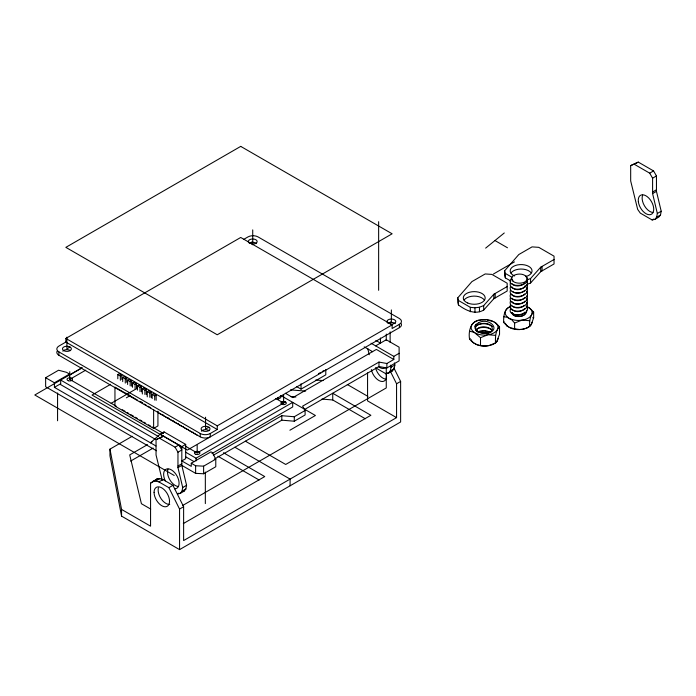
<?xml version="1.0" encoding="UTF-8"?>
<svg xmlns="http://www.w3.org/2000/svg" width="696" height="696" viewBox="0 0 696 696"><rect width="100%" height="100%" fill="white"/><g stroke="black" fill="none" stroke-linecap="round" stroke-linejoin="round"><path stroke-width="1.04" d="M156.043 439.637L163.664 436.14L156.043 439.637L156.043 454.967L162.255 480.266M457.742 297.871L457.742 302.334L458.473 304.952C465.676 310.32 475.037 315.166 483.703 310.051L493.821 298.732L507.175 291.024L507.175 283.22L491.907 274.407L485.182 273.954L471.914 281.61L457.742 297.871L458.473 300.489L458.473 304.952M470.313 311.791L470.313 307.319L458.473 300.489M474.968 312.278L474.968 307.806L479.457 307.24L483.703 305.579L493.821 294.269L507.175 286.561M479.457 311.704L479.457 307.24M483.703 310.051L483.703 305.579M493.821 298.732L493.821 294.269M495.195 297.94L495.195 293.477M527.177 284.316L530.578 282.985L540.696 271.675L554.042 263.967L554.042 256.163L538.774 247.341L532.048 246.889L518.781 254.553L504.617 270.805L504.617 275.268L505.348 277.895L510.812 281.045M505.348 277.895L505.348 273.432L504.617 270.805M530.578 282.985L530.578 278.522L540.696 267.203L554.042 259.504M540.696 271.675L540.696 267.203M542.071 270.883L542.071 266.411M630.68 165.613L630.68 180.934L637.667 209.4L640.311 213.124L652.143 219.962L654.893 219.344L658.764 217.117L660.513 214.96L661.2 211.245L656.458 191.356L656.458 175.94L653.57 170.929L638.302 162.116L630.68 165.613L638.302 162.116M474.942 326.128C474.028 331.992 482.093 333.575 486.565 332.888L486.774 333.34C502.616 330.13 488.723 316.706 478.404 322.9M478.326 320.491L483.72 319.586A13.45 7.769 0 0 1 491.95 320.856L495.987 323.188L499.537 326.711L499.537 334.298L496.518 342.049M526.933 306.562L530.039 308.493L533.641 312.052L533.641 317.811L532.057 322.3C531.1 327.903 524.149 329.138 519.442 329.582A13.45 7.769 0 0 1 511.212 328.312L507.175 325.972L503.626 322.448C503.547 317.228 503.834 308.981 509.924 306.84M179.055 493.099L177.506 493.986L180.255 493.377L182.004 491.219L182.7 487.513L177.959 467.616L177.959 452.2L175.061 447.189L159.793 438.376M180.255 493.377L184.127 491.141L185.876 488.992L186.563 485.277L181.821 465.38L181.821 446.632L160.228 434.156L150.423 442.786L151.972 441.899M375.805 367.94L385.819 373.717L388.568 373.108L390.317 370.959L391.004 367.244L390.508 365.148M388.568 373.108L392.431 370.872L394.18 368.723L394.876 365.009L394.371 362.921M654.893 219.344L656.641 217.196L657.337 213.481L652.596 193.584L652.596 178.176L649.699 173.165L634.43 164.343M511.116 319.568L507.175 317.272L503.626 316.697M481.571 319.76L485.764 319.812M480.527 319.916C470.914 320.334 468.19 331.131 469.522 338.943C474.185 345.52 483.155 347.043 490.541 345.268A13.45 7.769 0 0 0 496.57 341.788L496.796 341.658M521.591 329.399L519.381 329.512M488.531 345.729L495.517 342.963C495.282 337.638 495.343 330.748 499.537 326.711M529.621 326.467C529.386 321.665 529.908 315.61 533.641 312.052M526.576 310.268C527.524 317.367 513.03 318.751 511.934 312.53L511.699 313.183M497.666 329.051L497.962 327.807A13.45 7.769 0 0 0 495.752 323.048L494.43 322.074M531.77 314.392L532.057 313.139A13.45 7.769 0 0 0 529.856 308.389L528.525 307.415M471.392 325.641L471.105 326.868A13.45 7.769 0 0 0 473.306 331.618L480.51 337.699L480.51 345.286M505.496 310.973L505.2 312.208A13.45 7.769 0 0 0 507.41 316.958L508.733 317.95M525.088 286.004L525.28 285.456M497.666 340.022L498.232 338.569M531.77 323.527L532.057 322.3M519.46 329.512L514.614 328.79L514.614 323.04L511.212 319.151A13.45 7.769 0 0 0 519.442 320.43L524.645 319.621A13.45 7.769 0 0 0 530.665 316.141L531.492 314.992M474.95 326.076L475.646 324.928M473.071 331.931L469.522 331.357M471.671 325.032L472.497 323.866A13.45 7.769 0 0 1 478.517 320.386L478.396 320.473M505.774 310.373L506.592 309.207A13.45 7.769 0 0 1 510.768 306.37M497.388 340.622L496.813 341.632M531.483 324.136L530.665 325.302A13.45 7.769 0 0 1 524.645 328.773L522.635 329.243M485.617 332.993L486.565 332.888M497.388 329.652L496.57 330.809A13.45 7.769 0 0 1 490.541 334.28L485.338 335.089A13.45 7.769 0 0 1 477.108 333.819L475.403 333.062M510.403 282.933C507.723 292.424 530.517 290.554 527.072 280.966M510.403 286.595C507.723 296.087 530.517 294.217 527.072 284.629M510.403 290.258C507.602 300.185 532.014 297.436 526.62 287.622M510.403 297.584C507.723 307.066 530.517 305.196 527.072 295.617M510.403 301.246C507.602 311.164 532.014 308.424 526.62 298.61M510.403 304.909C507.602 314.827 532.014 312.086 526.62 302.264M524.419 283.385L524.801 282.872M524.801 286.535C521.974 290.136 514.501 291.154 511.934 286.9M524.801 293.86C521.948 297.418 515.118 298.306 512.065 294.625M524.801 297.523C521.948 301.081 515.118 301.968 512.065 298.288M524.801 301.185L523.949 302.168M524.801 308.502C521.948 312.06 515.118 312.948 512.065 309.276M524.801 312.165C521.948 315.723 515.118 316.61 512.065 312.939M496.474 342.093L495.517 342.963M475.681 324.875L476.168 324.362M524.419 290.702C521.356 293.677 515.545 294.373 512.299 291.363M524.419 305.353C521.356 308.328 515.545 309.024 512.299 306.005M510.916 293.416C505.244 303.613 532.832 301.438 526.62 291.285M510.916 308.058C505.244 318.263 532.832 316.08 526.62 305.927M470.218 338.395L469.522 338.943M504.313 321.9L503.626 322.448M162.586 433.251L164.091 431.929L185.693 444.396L185.693 458.681L181.821 460.917L191.261 466.363L191.261 463.24L210.992 451.852L212.393 452.661L215.777 459.151L215.777 466.738L203.615 473.758L195.619 473.35L181.821 465.38L177.959 467.616M476.212 324.319L478.335 322.935M485.643 248.124L504.278 232.969M523.949 283.855C520.73 286.361 514.849 287.1 512.065 283.646M132.257 436.262L109.959 449.137L121.556 509.42L150.562 526.167L150.562 483.137L157.2 478.805L159.802 478.674L162.968 479.57L172.947 485.329L183.622 506.714L183.622 540.566L396.563 417.626L396.563 383.774L390.256 371.142M154.616 480.788L157.2 478.805M511.543 278.304C503.939 287.431 528.655 287.909 527.559 278.722C525.524 273.041 516.91 272.989 512.613 276.216C507.236 285.421 531.761 285.621 526.054 276.007M475.986 325.937C480.797 322.683 487.774 323.161 492.42 326.511M523.392 302.603C520.13 304.657 514.074 305.413 511.934 301.542M156.469 450.747L45.64 386.759L45.64 377.719L58.551 370.228L66.511 372.325L69.513 374.056L69.513 375.884M70.226 374.744L81.362 368.28M392.126 324.875L217.248 425.839L217.248 429.475L65.85 342.067L65.85 338.43L240.729 237.466L392.126 324.875L392.126 328.512L399.391 324.319A7.108 4.106 0 0 0 399.391 318.516L258.042 236.91A7.108 4.106 0 0 0 247.994 236.91L243.452 239.528M65.85 342.067L58.89 346.086A7.108 4.106 0 0 0 58.89 351.889L58.89 355.238L200.231 436.844A7.108 4.106 0 0 0 210.288 436.844L210.288 433.495L217.248 429.475M70.018 347.034L66.912 348.827L66.912 337.168M249.594 243.356L252.726 241.547M45.64 377.719L54.41 382.774L69.513 374.056M82.258 367.592L34.8 394.989L174.209 475.472M54.41 382.774L54.41 387.35L60.63 383.766M69.757 371.655L69.757 379.381L85.73 370.159M117.807 378.789L117.807 374.561L119.234 373.735L121.791 375.205L121.791 379.442M117.807 374.561L120.356 376.031L121.791 375.205M110.612 384.322L92.037 395.05L187.363 450.077L399.391 327.668A7.108 4.106 0 0 0 401.227 323.701M122.714 381.625L122.714 377.389L124.14 376.571L126.698 378.041L126.698 382.278M122.714 377.389L125.271 378.868L126.698 378.041M127.62 384.462L127.62 380.225L129.047 379.398L131.605 380.877L131.605 386.167M127.62 380.225L130.178 381.704L131.605 380.877M132.527 387.289L132.527 383.061L133.963 382.235L136.512 383.705L136.512 389.003M132.527 383.061L135.085 384.531L136.512 383.705M137.443 390.125L137.443 385.897L138.869 385.071L141.419 386.541L141.419 391.831M111.134 403.332L135.555 389.238M137.443 385.897L139.992 387.368L141.419 386.541M126.35 397.825L129.9 395.772M142.349 394.014L142.349 388.725L143.776 387.898L146.325 389.377L146.325 394.667M142.349 388.725L144.899 390.204L146.325 389.377M147.256 396.85L147.256 391.561L148.683 390.734L151.232 392.213L151.232 397.503M147.256 391.561L149.805 393.031L151.232 392.213M152.163 398.625L152.163 394.397L153.59 393.571L156.148 395.041L156.148 400.33M152.163 394.397L154.712 395.867L156.148 395.041M118.981 389.438L114.953 387.115L114.953 406.09L153.625 428.414L157.931 425.935L157.931 411.171M160.228 434.156L164.091 431.929M147.526 444.622L129.708 454.906L141.419 503.721L150.727 509.089M130.648 461.065L153.155 448.076M388.229 323.396L391.361 321.587L391.361 309.929M175.061 447.189L178.933 444.962L181.821 449.973L177.959 452.2M649.699 173.165L653.57 170.929M181.821 446.632L185.693 444.396M652.596 178.176L656.458 175.94M318.455 373.717L320.29 372.656M322.126 371.603L323.962 370.542M493.49 273.989L514.448 261.887M276.556 398.416L278.035 399.278L280.775 397.694L280.775 396.033M375.666 345.877L386.263 339.761L399.113 347.173L399.113 360.893L386.872 367.958L378.963 366.54L304.457 409.561M296.47 386.489L301.037 389.134L325.789 374.84L325.789 369.48M185.936 446.458L197.177 452.948L285.543 401.931M177.959 466.033L181.821 463.797M652.596 192L656.458 189.773M150.562 483.137L153.807 481.258M652.596 193.584L656.458 191.356M153.137 481.153L155.739 481.014L159.802 478.674M185.684 452.226L196.02 458.194L292.694 402.375L292.694 406.96L211.976 453.557M155.739 481.014L158.906 481.91L162.968 479.57M213.333 455.245L281.81 415.712L294.286 416.747L305.109 410.501L302.595 406.168L378.963 362.077L386.872 363.495L393.814 359.484L393.814 356.361L371.046 343.215M214.272 459.169L281.81 420.184L294.286 421.21L305.109 414.964L305.109 410.501M191.261 463.24L195.619 465.755L203.615 466.163L215.777 459.151M393.814 356.361L399.113 353.298M158.906 481.91L168.893 487.678L172.947 485.329M182.7 487.513L186.563 485.277M391.004 367.244L394.876 365.009M657.337 213.481L661.2 211.245M182.004 491.219L185.876 488.992M390.317 370.959L394.18 368.723M656.641 217.196L660.513 214.96M385.819 373.717L387.368 372.83M652.143 219.962L653.692 219.066M289.893 430.232L315.418 415.495L280.897 395.563M182.761 505.435L386.263 387.942L386.263 367.645M109.959 449.137L109.959 455.837L121.556 516.119L179.559 549.614L179.559 509.063L183.622 506.714M396.563 383.774L400.626 381.434L393.832 367.827M183.309 523.583L264.741 476.569L223.477 452.748M179.559 549.614L400.626 421.985L400.626 381.434M476.638 329.13C481.223 326.589 487.217 326.955 491.663 329.626M480.51 337.699L487.487 334.924M514.614 323.04L521.591 320.264M491.663 331.453L487.861 333.097L486.704 332.879L486.774 333.34M209.087 427.318L208.269 426.848A4.428 2.558 0 0 0 202.884 426.822L202.058 427.292A4.428 2.558 0 0 0 202.536 430.737A4.428 2.558 0 0 0 208.522 430.763A4.428 2.558 0 0 0 209.087 427.318L205.546 428.866L205.546 417.209M527.177 279.844L530.578 278.522M478.239 332.001L484.529 331.122L489.897 332.34M480.658 332.984L484.529 332.505L488.548 333.062M389.682 371.49L392.431 370.872M182.291 491.55L184.127 491.141M487.487 345.895L485.338 346.077A13.45 7.769 0 0 1 477.108 344.798L475.403 344.024M522.644 320.108L529.621 320.717M488.54 334.767L495.517 335.376M478.404 331.766L482.345 332.862L485.721 332.958M188.346 429.432L187.224 429.432L183.335 427.187L183.335 426.535L182.221 426.535L178.333 424.29L178.333 423.647L177.21 423.647L173.321 421.402L173.321 420.758L172.199 420.758L168.319 418.514L168.319 417.861L167.197 417.861L163.308 415.625L163.308 414.973L162.185 414.973L158.296 412.728L158.296 412.084M532.658 317.767L533.641 317.811M514.614 328.79L509.507 327.529M315.706 380.068L323.24 380.555M290.467 389.882L305.64 391.1M290.467 396.581L295.887 397.016M321.9 399.095L332.74 399.965L365.304 418.757M470.313 307.319L474.968 307.806M487.217 320.056L493.655 321.63M526.202 306.284L527.759 306.971M473.123 331.949L474.637 332.618M476.917 330.913L477.9 331.496M476.847 330.87C469.748 322.683 493.908 319.655 492.185 329.843A7.917 5.081 -2.9 0 1 491.585 330.931A7.917 5.011 -4.2 0 1 490.054 332.357A7.917 4.863 5.6 0 0 488.679 331.627A7.917 4.62 6.4 0 0 484.529 330.617A7.917 4.42 6.1 0 0 482.798 330.6A7.917 4.298 5.6 0 0 481.145 330.8A7.917 4.185 4.8 0 0 479.013 331.47A7.917 4.054 3.2 0 0 477.908 332.131M478.483 331.801L478.074 331.583M511.934 313.043L511.717 313.27M494.96 240.546L507.48 247.776M505.348 273.432L511.717 277.112M375.849 340.44L380.468 343.111L380.468 338.03M393.814 359.484L376.379 349.418L292.903 397.607L285.404 393.284M364.191 346.852L372.63 351.715M347.295 384.496L367.88 396.381M396.563 417.626L367.566 400.887L367.566 372.908M275.651 398.451L283.611 403.045L283.611 395.328M245.383 441.186L285.708 464.458L370.881 415.286L332.74 393.266L332.74 399.965M65.85 338.43L217.248 425.839M234.891 447.232L290.093 479.1L290.093 485.799M58.89 351.889L200.231 433.495A7.108 4.106 0 0 0 210.288 433.495M125.123 392.805L130.648 395.998M140.775 401.844L142.619 402.906M119.79 389.908L124.488 392.614M126.367 393.701L129.186 395.328M131.066 396.415L137.651 400.217M139.531 401.296L142.349 402.932M144.229 404.011L146.108 405.098M147.987 406.186L150.806 407.812M188.346 430.076L192.235 432.32L193.357 432.32L193.357 432.964L197.238 435.209M217.857 456.193L259.112 480.014M69.757 379.381L116.606 406.429M122.226 409.674L125.036 411.301M126.907 412.38L128.786 413.459M130.657 414.546L133.467 416.165M135.346 417.243L137.216 418.331M140.026 419.949L141.897 421.036M143.776 422.115L145.647 423.194M148.457 424.821L150.336 425.9M152.206 426.987L163.447 433.478M158.418 436.488L60.674 380.051L60.674 384.627L155.756 439.524M185.684 456.802L194.141 461.683M54.41 387.35L155.965 445.988M209.087 430.667L208.269 430.198A4.428 2.558 0 0 0 202.884 430.171L202.058 430.641A4.428 2.558 0 0 0 201.475 431.215M70.461 350.636L69.652 350.166A4.428 2.558 0 0 0 62.84 351.167M507.175 325.972L508.733 327.085M507.114 325.919L507.41 326.111A13.45 7.769 0 0 1 505.4 323.231M509.507 318.403L511.064 319.516M474.628 343.58L473.306 342.606A13.45 7.769 0 0 1 471.853 340.927M513.065 281.097L511.934 279.575M168.893 487.678L179.559 509.063M367.714 348.4L369.272 354.734M399.391 324.319L399.391 327.668M390.134 331.835L390.134 342.467M386.872 363.495L386.872 367.958M386.263 334.063L386.263 340.448M378.963 362.077L378.963 366.54M378.641 221.693L378.641 290.302M301.037 383.774L301.037 389.134M294.286 416.747L294.286 421.21M281.81 415.712L281.81 420.184M278.035 397.416L278.035 399.278M252.726 229.889L252.726 244.801M205.337 472.088L205.337 503.591M203.615 466.163L203.615 473.758M200.231 433.495L200.231 436.844M197.177 445.223L197.177 452.948M196.02 458.194L196.02 460.943M195.619 465.755L195.619 473.35M154.712 395.867L154.712 400.104M153.625 409.439L153.625 428.414M149.805 393.031L149.805 397.268M144.899 390.204L144.899 394.432M139.992 387.368L139.992 391.604M135.085 384.531L135.085 388.768M130.178 381.704L130.178 385.932M125.271 378.868L125.271 383.096M121.556 509.42L121.556 516.119M120.356 376.031L120.356 380.268M57.568 392.988L57.568 420.775M524.81 314.218A6.725 3.88 0 0 1 517.998 316.541A6.725 3.88 0 0 1 512.065 313.522M471.531 340.327A13.45 7.769 0 0 1 471.296 339.718M489.401 332.758A7.917 4.863 -5.6 0 1 488.679 333.114M491.95 330.678A7.917 5.107 2.3 0 0 491.193 329.626A7.917 5.046 3.6 0 0 490.106 328.695A7.917 4.916 5.2 0 0 487.957 327.607A7.917 4.802 5.9 0 0 486.287 327.137A7.917 4.681 6.3 0 0 484.529 326.894A7.917 4.481 6.3 0 0 481.919 326.955A7.917 4.359 5.9 0 0 480.327 327.268A7.917 4.237 5.2 0 0 478.952 327.772A7.917 4.089 3.8 0 0 477.439 328.825A7.917 4.019 2.6 0 0 476.864 329.66A7.917 3.976 1.3 0 0 476.682 330.539A7.917 3.967 -0.7 0 0 477.143 331.835M514.631 275.973A10.936 6.316 0 0 1 513.561 266.316A10.936 6.316 0 0 1 530.221 267.394A10.936 6.316 0 0 1 525.497 276.677M510.925 273.058A10.936 6.316 0 0 1 520.895 269.039A10.936 6.316 0 0 1 531.135 272.823M464.058 300.115A10.936 6.316 0 0 1 474.028 296.105A10.936 6.316 0 0 1 484.259 299.88M652.961 212.498A10.936 6.316 60 0 1 644.496 205.877A10.936 6.316 60 0 1 642.652 195.115M385.889 367.418A10.936 6.316 60 0 1 378.807 366.905M178.324 486.53A10.936 6.316 60 0 1 169.868 479.901A10.936 6.316 60 0 1 168.023 469.147M165.317 480.884A10.936 6.316 60 0 1 167.066 468.887A10.936 6.316 60 0 1 178.141 478.43A10.936 6.316 60 0 1 174.461 488.766M386.271 373.526A10.936 6.316 60 0 1 380.799 381.312A10.936 6.316 60 0 1 371.333 369.524M384.862 378.963A10.936 6.316 60 0 1 375.596 368.036M169.728 504.435A10.936 6.316 60 0 1 161.15 498.832A10.936 6.316 60 0 1 158.392 487.844M249.594 243.087A4.428 2.558 0 0 1 256.563 243.617M248.89 242.826A4.428 2.558 0 0 1 251.587 239.076A4.428 2.558 0 0 1 257.155 241.547A4.428 2.558 0 0 1 251.587 244.018M387.524 322.866A4.428 2.558 0 0 1 390.221 319.116A4.428 2.558 0 0 1 395.798 321.587A4.428 2.558 0 0 1 390.221 324.058M388.229 323.127A4.428 2.558 0 0 1 395.197 323.657M58.89 355.238A7.108 4.106 0 0 1 57.055 351.28M240.729 146.386L65.85 247.358L217.248 334.767L392.126 233.795L240.729 146.386M70.4 350.401L69.574 350.871A4.428 2.558 0 0 1 63.614 350.532A4.428 2.558 0 0 1 63.684 347.069A4.428 2.558 0 0 1 69.652 346.817L70.461 347.287A4.428 2.558 0 0 1 70.4 350.401M476.195 330.078L475.725 329.843L476.195 330.078M467.755 303.038A10.936 6.316 0 0 0 485.112 298.645A10.936 6.316 0 0 0 469.852 292.163A10.936 6.316 0 0 0 467.755 303.038M638.345 201.692A10.936 6.316 60 0 0 650.821 214.525A10.936 6.316 60 0 0 648.811 198.073A10.936 6.316 60 0 0 638.345 201.692M154.068 492.35A10.936 6.316 60 0 0 165.665 506.775A10.936 6.316 60 0 0 165.665 491.306A10.936 6.316 60 0 0 154.068 492.35M68.391 380.747A2.732 1.575 0 0 0 72.497 379.381A2.732 1.575 0 0 0 68.391 378.015A2.732 1.575 0 0 0 68.391 380.747M195.811 454.314A2.732 1.575 0 0 0 199.917 452.948A2.732 1.575 0 0 0 195.811 451.582A2.732 1.575 0 0 0 195.811 454.314M281.68 404.167A2.732 1.575 0 0 0 286.247 403.454A2.732 1.575 0 0 0 282.898 401.522A2.732 1.575 0 0 0 281.68 404.167"/></g></svg>
